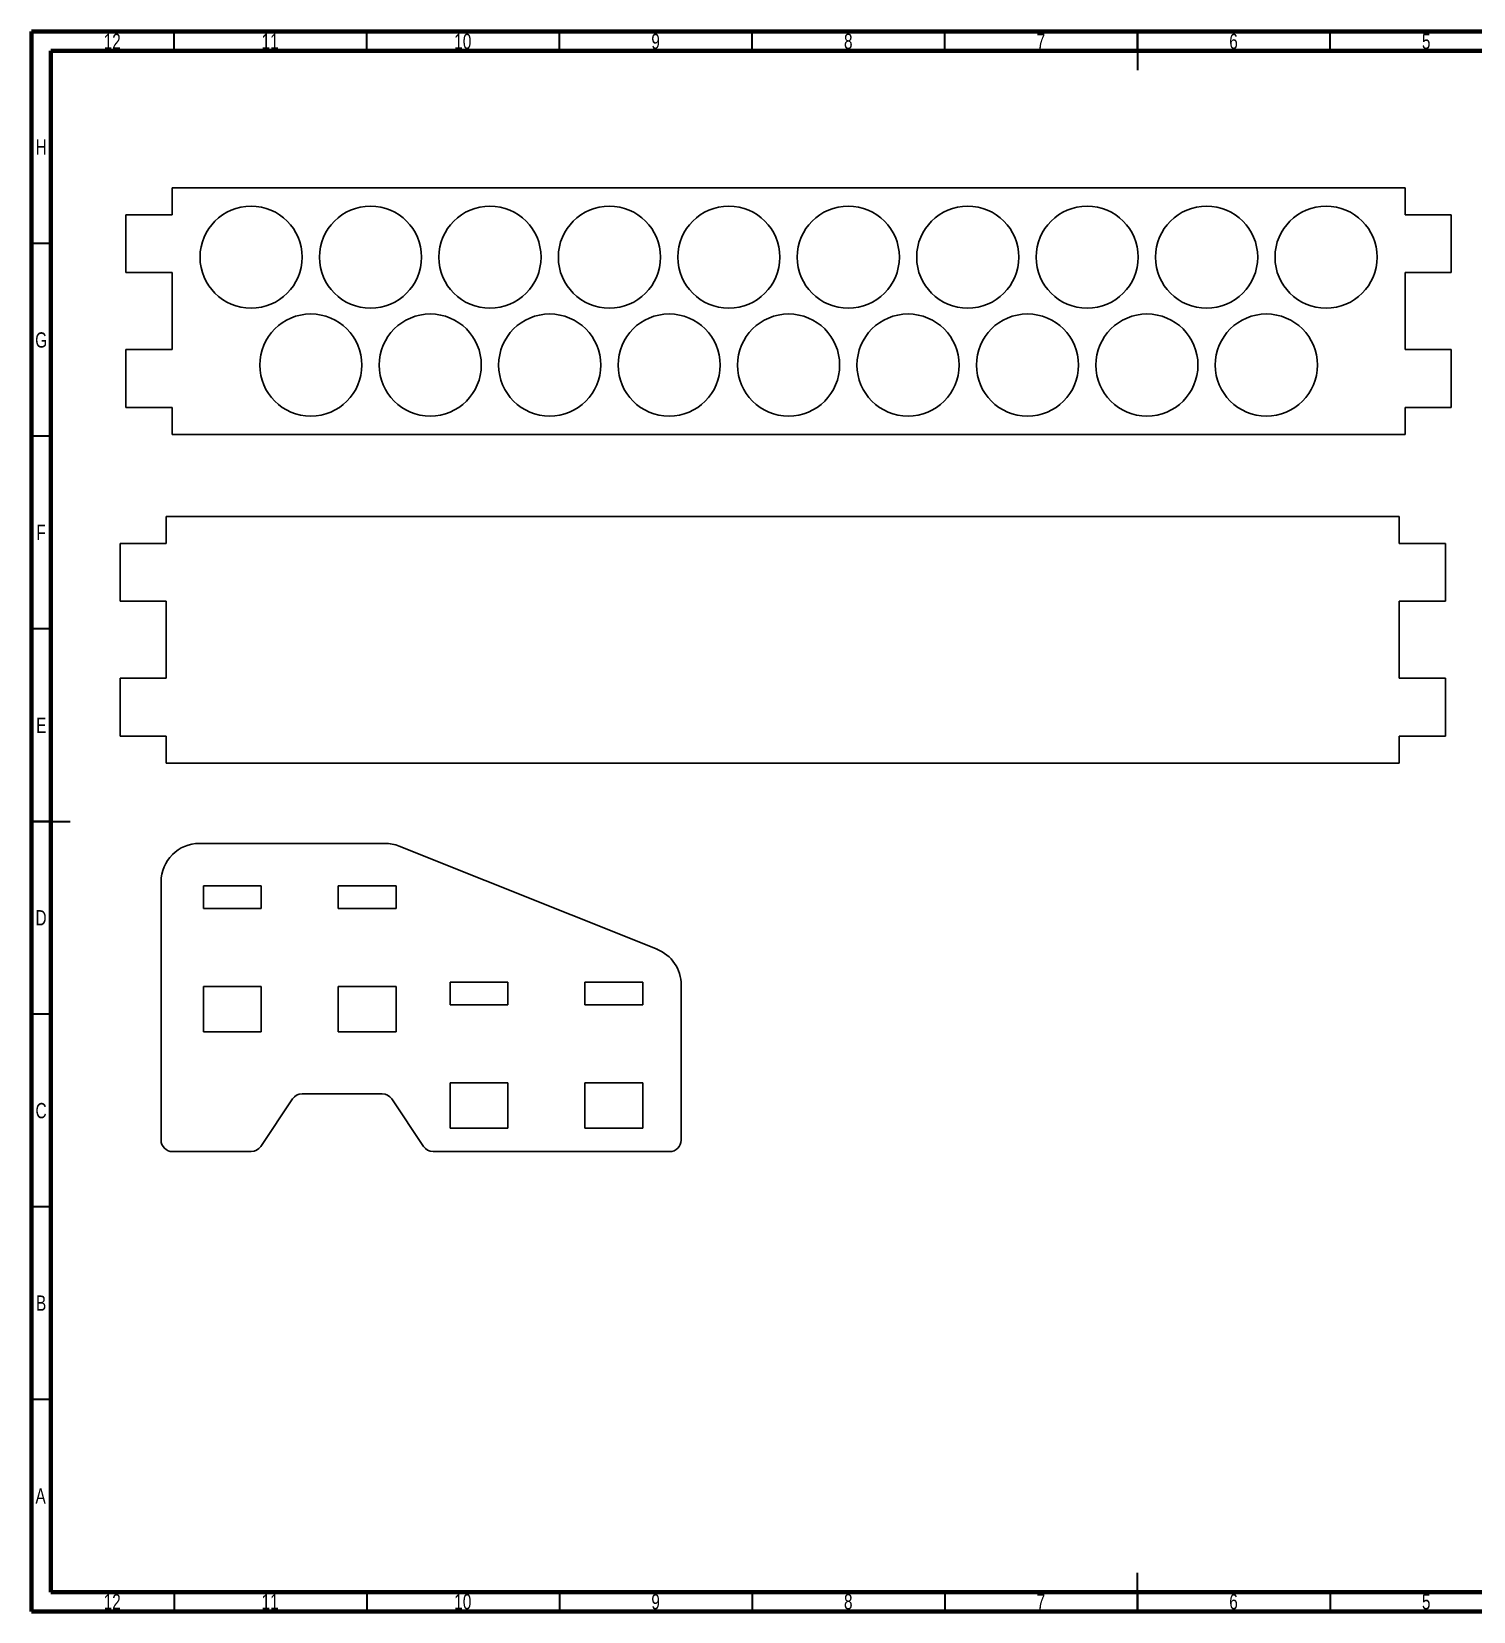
# Model space of a CAD drawing. Header units: millimetres. Extents: x 15 to 589, y 5 to 415.
# Drawn here: x 15 to 389.2, y 5 to 415 of the extents above; entities that cross this region are included whole.
import ezdxf

# ---------------------------------------------------------------- set-up
doc = ezdxf.new("R2010")
doc.units = ezdxf.units.MM
doc.styles.add('SLDTEXTSTYLE0', font='TXT', dxfattribs={"width": 0.75})

msp = doc.modelspace()

# ---------------------------------------------------------------- linework, layer by layer
at = {"color": 7, "linetype": 'Continuous', "lineweight": 70}
for p, q in [((15, 5), (15, 415)), ((15, 415), (589, 415)), ((20, 10), (20, 410)), ((20, 410), (584, 410)), ((584, 10), (20, 10)), ((589, 5), (15, 5))]:
    msp.add_line(p, q, dxfattribs=at)
at = {"color": 7, "linetype": 'Continuous', "lineweight": 35}
for p, q in [((52, 410), (52, 415)), ((102, 410), (102, 415)), ((152, 410), (152, 415)), ((202, 410), (202, 415)), ((252, 410), (252, 415)), ((302, 415), (302, 405)), ((302, 410), (302, 415)), ((352, 410), (352, 415)), ((20, 360), (15, 360)), ((20, 310), (15, 310)), ((20, 260), (15, 260)), ((15, 210), (25, 210)), ((20, 210), (15, 210)), ((20, 160), (15, 160)), ((20, 110), (15, 110)), ((20, 60), (15, 60)), ((302, 5), (302, 15)), ((52, 10), (52, 5)), ((102, 10), (102, 5)), ((152, 10), (152, 5)), ((202, 10), (202, 5)), ((252, 10), (252, 5)), ((302, 10), (302, 5)), ((352, 10), (352, 5))]:
    msp.add_line(p, q, dxfattribs=at)
at = {"color": 7, "linetype": 'Continuous', "lineweight": 25}
for p, q in [((371.47, 374.46), (51.47, 374.46)), ((51.47, 374.46), (51.47, 367.46)), ((371.47, 367.46), (371.47, 374.46)), ((39.47, 367.46), (51.47, 367.46)), ((39.47, 352.46), (39.47, 367.46)), ((383.47, 367.46), (371.47, 367.46)), ((383.47, 352.46), (383.47, 367.46)), ((39.47, 352.46), (51.47, 352.46)), ((51.47, 352.46), (51.47, 332.46)), ((383.47, 352.46), (371.47, 352.46)), ((371.47, 332.46), (371.47, 352.46)), ((39.47, 317.46), (39.47, 332.46)), ((39.47, 332.46), (51.47, 332.46)), ((383.47, 332.46), (371.47, 332.46)), ((383.47, 317.46), (383.47, 332.46)), ((39.47, 317.46), (51.47, 317.46)), ((51.47, 317.46), (51.47, 310.46)), ((383.47, 317.46), (371.47, 317.46)), ((371.47, 310.46), (371.47, 317.46)), ((51.47, 310.46), (371.47, 310.46)), ((369.96, 289.18), (49.96, 289.18)), ((49.96, 289.18), (49.96, 282.18)), ((369.96, 282.18), (369.96, 289.18)), ((37.96, 282.18), (49.96, 282.18)), ((37.96, 267.18), (37.96, 282.18)), ((381.96, 282.18), (369.96, 282.18)), ((381.96, 267.18), (381.96, 282.18)), ((37.96, 267.18), (49.96, 267.18)), ((49.96, 267.18), (49.96, 247.18)), ((381.96, 267.18), (369.96, 267.18)), ((369.96, 247.18), (369.96, 267.18)), ((37.96, 232.18), (37.96, 247.18)), ((37.96, 247.18), (49.96, 247.18)), ((381.96, 247.18), (369.96, 247.18)), ((381.96, 232.18), (381.96, 247.18)), ((37.96, 232.18), (49.96, 232.18)), ((49.96, 232.18), (49.96, 225.18)), ((381.96, 232.18), (369.96, 232.18)), ((369.96, 225.18), (369.96, 232.18)), ((49.96, 225.18), (369.96, 225.18)), ((106.68, 204.33), (58.6, 204.33)), ((177.32, 176.85), (110.39, 203.62)), ((48.6, 194.33), (48.6, 127.33)), ((59.6, 193.28), (59.6, 187.38)), ((74.6, 193.28), (59.6, 193.28)), ((74.6, 187.38), (74.6, 193.28)), ((94.6, 193.28), (94.6, 187.38)), ((109.6, 193.28), (94.6, 193.28)), ((109.6, 187.38), (109.6, 193.28)), ((59.6, 187.38), (74.6, 187.38)), ((94.6, 187.38), (109.6, 187.38)), ((138.6, 168.28), (123.6, 168.28)), ((123.6, 168.28), (123.6, 162.38)), ((138.6, 162.38), (138.6, 168.28)), ((158.6, 168.28), (158.6, 162.38)), ((173.6, 168.28), (158.6, 168.28)), ((173.6, 162.38), (173.6, 168.28)), ((59.6, 167.18), (59.6, 155.38)), ((59.6, 167.18), (74.6, 167.18)), ((74.6, 155.38), (74.6, 167.18)), ((94.6, 167.18), (94.6, 155.38)), ((94.6, 167.18), (109.6, 167.18)), ((109.6, 155.38), (109.6, 167.18)), ((183.6, 127.33), (183.6, 167.56)), ((123.6, 162.38), (138.6, 162.38)), ((158.6, 162.38), (173.6, 162.38)), ((59.6, 155.38), (74.6, 155.38)), ((94.6, 155.38), (109.6, 155.38)), ((123.6, 142.18), (123.6, 130.38)), ((123.6, 142.18), (138.6, 142.18)), ((138.6, 130.38), (138.6, 142.18)), ((158.6, 142.18), (158.6, 130.38)), ((158.6, 142.18), (173.6, 142.18)), ((173.6, 130.38), (173.6, 142.18)), ((74.49, 125.67), (82.71, 138)), ((85.21, 139.33), (106, 139.33)), ((108.49, 138), (116.71, 125.67)), ((123.6, 130.38), (138.6, 130.38)), ((158.6, 130.38), (173.6, 130.38)), ((51.6, 124.33), (72, 124.33)), ((119.21, 124.33), (180.6, 124.33))]:
    msp.add_line(p, q, dxfattribs=at)
for centre in [(71.97, 356.46), (102.97, 356.46), (133.97, 356.46), (164.97, 356.46), (195.97, 356.46), (226.97, 356.46), (257.97, 356.46), (288.97, 356.46), (319.97, 356.46), (350.97, 356.46), (87.47, 328.46), (118.47, 328.46), (149.47, 328.46), (180.47, 328.46), (211.47, 328.46), (242.47, 328.46), (273.47, 328.46), (304.47, 328.46), (335.47, 328.46)]:
    msp.add_circle(centre, 13.25, dxfattribs=at)
for centre, radius, start, end in [((58.6, 194.33), 10, 90, 180), ((106.68, 194.33), 10, 68.1986, 90), ((173.6, 167.56), 10, 0, 68.1986), ((85.21, 136.33), 3, 90, 146.3099), ((106, 136.33), 3, 33.6901, 90), ((51.6, 127.33), 3, 180, 270), ((180.6, 127.33), 3, 270, 0), ((72, 127.33), 3, 270, 326.3099), ((119.21, 127.33), 3, 213.6901, 270)]:
    msp.add_arc(centre, radius, start, end, dxfattribs=at)

# ---------------------------------------------------------------- texts
at = {"color": 7, "linetype": 'Continuous', "lineweight": 0, "attachment_point": 2, "style": 'SLDTEXTSTYLE0'}
for s, insert, char_height in [('12', (35.92, 414.45), 3.969), ('11', (76.92, 414.45), 3.969), ('10', (126.92, 414.45), 3.969), ('9', (176.96, 414.45), 3.97), ('8', (226.96, 414.45), 3.97), ('7', (276.96, 414.45), 3.97), ('6', (326.96, 414.45), 3.97), ('5', (376.96, 414.45), 3.97), ('H', (17.49, 387), 3.97), ('G', (17.49, 336.95), 3.97), ('F', (17.46, 287), 3.97), ('E', (17.51, 236.95), 3.97), ('D', (17.45, 187), 3.97), ('C', (17.46, 136.95), 3.97), ('B', (17.47, 87), 3.97), ('A', (17.34, 36.95), 3.97), ('12', (35.92, 9.5), 3.969), ('11', (76.92, 9.5), 3.969), ('10', (126.92, 9.5), 3.969), ('9', (176.96, 9.5), 3.97), ('8', (226.96, 9.5), 3.97), ('7', (276.96, 9.5), 3.97), ('6', (326.96, 9.5), 3.97), ('5', (376.96, 9.5), 3.97)]:
    msp.add_mtext(s, dxfattribs=dict(at, insert=insert, char_height=char_height))

doc.saveas('drawing.dxf')
